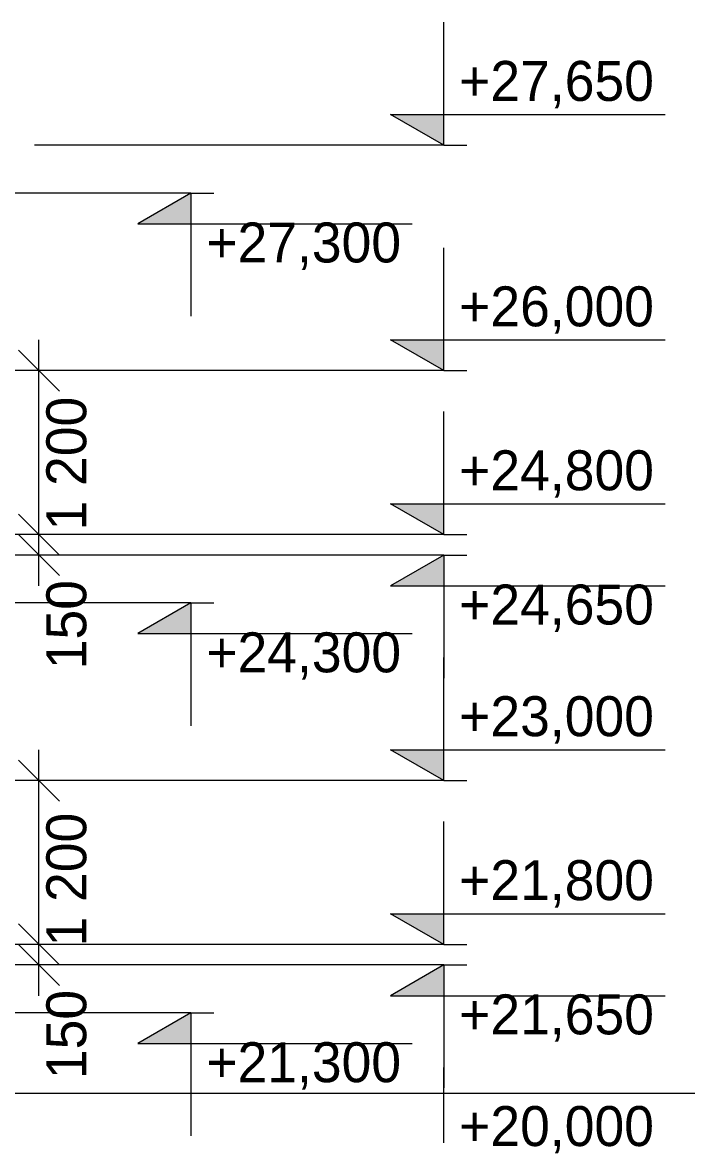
# Model space of a CAD drawing. Header units: millimetres. Extents: x -168133 to -32053, y -12928 to 37693.
# Drawn here: x -140631 to -135764, y 20400 to 28550 of the extents above; entities that cross this region are included whole.
import ezdxf

# ---------------------------------------------------------------- set-up
doc = ezdxf.new("R2010")
doc.units = ezdxf.units.MM
doc.header["$MEASUREMENT"] = 0
doc.layers.add('01 Лінії_Ном._пера__1', color=7, linetype='Continuous', lineweight=13)
doc.layers.add('Кладочні розміри', color=7, linetype='Continuous')
doc.layers.add('Кладочні розміри_Ном._пера__98', color=7, linetype='Continuous', lineweight=13, true_color=0x001f3e)
doc.styles.add('СГЕНЕРИР_СТИЛЬ_1', font='')
doc.styles.get('СГЕНЕРИР_СТИЛЬ_1').set_extended_font_data('Century Gothic')
doc.dimstyles.new('СГЕНЕРИР_СТИЛЬ__1', dxfattribs={"dimtxt": 292.500007, "dimasz": 285, "dimexe": 0.18, "dimexo": 444.840628, "dimgap": 0.09, "dimtad": 3, "dimdec": 0, "dimzin": 0, "dimdsep": 46, "dimtxsty": 'СГЕНЕРИР_СТИЛЬ_1', "dimblk": 'ARROWHEAD_6', "dimblk1": 'ARROWHEAD_6', "dimblk2": 'ARROWHEAD_6', "dimcen": 0.09, "dimclrd": 256, "dimclre": 256, "dimclrt": 256, "dimadec": 0, "dimazin": 0, "dimtfac": 1, "dimtdec": 4, "dimtmove": 0, "dimatfit": 3, "dimfxl": 0, "dimtolj": 1, "dimtzin": 0, "dimarcsym": 0})
doc.dimstyles.new('СГЕНЕРИР_СТИЛЬ__2', dxfattribs={"dimtxt": 292.500007, "dimasz": 285, "dimexe": 0.18, "dimexo": 444.840628, "dimgap": 0.09, "dimtad": 3, "dimdec": 0, "dimzin": 0, "dimdsep": 46, "dimtxsty": 'СГЕНЕРИР_СТИЛЬ_1', "dimblk": 'ARROWHEAD_6', "dimblk1": 'ARROWHEAD_6', "dimblk2": 'ARROWHEAD_6', "dimcen": 0.09, "dimclrd": 256, "dimclre": 256, "dimclrt": 256, "dimadec": 0, "dimazin": 0, "dimtfac": 1, "dimtdec": 4, "dimtmove": 2, "dimatfit": 3, "dimfxl": 0, "dimtolj": 1, "dimtzin": 0, "dimarcsym": 0})

# ---------------------------------------------------------------- blocks, each defined once
blk = doc.blocks.new('Линейный размер_1', base_point=(-137548.4, -3000))
at = {"layer": 'Кладочні розміри_Ном._пера__98', "linetype": 'Continuous'}
for points in [[(-137548.4, 27650), (-137548.4, 27875), (-137937.7, 27875)], [(-137548.4, 26000), (-137548.4, 26225), (-137937.7, 26225)], [(-137548.4, 24800), (-137548.4, 25025), (-137937.7, 25025)], [(-137548.4, 24650), (-137937.7, 24425), (-137548.4, 24425)], [(-137548.4, 23000), (-137548.4, 23225), (-137937.7, 23225)], [(-137548.4, 21800), (-137548.4, 22025), (-137937.7, 22025)], [(-137548.4, 21650), (-137937.7, 21425), (-137548.4, 21425)]]:
    blk.add_hatch(color=256, dxfattribs=at).paths.add_polyline_path(points)
for p, q in [((-137548.4, 27650), (-137548.4, 28550)), ((-137548.4, 27650), (-137937.7, 27875)), ((-137937.7, 27875), (-137548.4, 27875)), ((-137548.4, 27875), (-135930.1, 27875)), ((-137548.4, 27650), (-140540.8, 27650)), ((-137548.4, 27650), (-137379.7, 27650)), ((-137548.4, 26000), (-137548.4, 26900)), ((-137548.4, 26000), (-137937.7, 26225)), ((-137937.7, 26225), (-137548.4, 26225)), ((-137548.4, 26225), (-135930.1, 26225)), ((-137548.4, 26000), (-140540.8, 26000)), ((-137548.4, 26000), (-137379.7, 26000)), ((-137548.4, 24800), (-137548.4, 25700)), ((-137548.4, 24800), (-137937.7, 25025)), ((-137937.7, 25025), (-137548.4, 25025)), ((-137548.4, 25025), (-135930.1, 25025)), ((-137548.4, 24800), (-140540.8, 24800)), ((-137548.4, 24800), (-137379.7, 24800)), ((-137548.4, 24650), (-140540.8, 24650)), ((-137548.4, 24650), (-137937.7, 24425)), ((-137548.4, 24650), (-137379.7, 24650)), ((-137548.4, 24650), (-137548.4, 23750)), ((-137937.7, 24425), (-137548.4, 24425)), ((-137548.4, 24425), (-135930.1, 24425)), ((-137548.4, 23000), (-137548.4, 23900)), ((-137548.4, 23000), (-137937.7, 23225)), ((-137937.7, 23225), (-137548.4, 23225)), ((-137548.4, 23225), (-135930.1, 23225)), ((-137548.4, 23000), (-140540.8, 23000)), ((-137548.4, 23000), (-137379.7, 23000)), ((-137548.4, 21800), (-137548.4, 22700)), ((-137548.4, 21800), (-137937.7, 22025)), ((-137937.7, 22025), (-137548.4, 22025)), ((-137548.4, 22025), (-135930.1, 22025)), ((-137548.4, 21800), (-140540.8, 21800)), ((-137548.4, 21800), (-137379.7, 21800)), ((-137548.4, 21650), (-140540.8, 21650)), ((-137548.4, 21650), (-137937.7, 21425)), ((-137548.4, 21650), (-137379.7, 21650)), ((-137548.4, 21650), (-137548.4, 20750)), ((-137937.7, 21425), (-137548.4, 21425)), ((-137548.4, 21425), (-135930.1, 21425)), ((-137548.4, 20000), (-137548.4, 20900))]:
    blk.add_line(p, q, dxfattribs=at)
at = {"layer": 'Кладочні розміри_Ном._пера__98', "char_height": 292.5, "attachment_point": 7, "style": 'СГЕНЕРИР_СТИЛЬ_1'}
for s, insert in [('{+27,650}', (-137435.9, 27920)), ('{+26,000}', (-137435.9, 26270)), ('{+24,800}', (-137435.9, 25070)), ('{+24,650}', (-137435.9, 24087.5)), ('{+23,000}', (-137435.9, 23270)), ('{+21,800}', (-137435.9, 22070)), ('{+21,650}', (-137435.9, 21087.5)), ('{+20,000}', (-137435.9, 20270))]:
    blk.add_mtext(s, dxfattribs=dict(at, insert=insert))
blk = doc.blocks.new('Линейный размер_2', base_point=(-139397.9, 900))
at = {"layer": 'Кладочні розміри_Ном._пера__98', "linetype": 'Continuous'}
for points in [[(-139397.9, 27300), (-139787.1, 27075), (-139397.9, 27075)], [(-139397.9, 24300), (-139787.1, 24075), (-139397.9, 24075)], [(-139397.9, 21300), (-139787.1, 21075), (-139397.9, 21075)]]:
    blk.add_hatch(color=256, dxfattribs=at).paths.add_polyline_path(points)
for p, q in [((-139397.9, 27300), (-141840.8, 27300)), ((-139397.9, 27300), (-139787.1, 27075)), ((-139397.9, 27300), (-139229.1, 27300)), ((-139397.9, 27300), (-139397.9, 26400)), ((-139787.1, 27075), (-139397.9, 27075)), ((-139397.9, 27075), (-137779.5, 27075)), ((-139397.9, 24300), (-141840.8, 24300)), ((-139397.9, 24300), (-139787.1, 24075)), ((-139397.9, 24300), (-139229.1, 24300)), ((-139397.9, 24300), (-139397.9, 23400)), ((-139787.1, 24075), (-139397.9, 24075)), ((-139397.9, 24075), (-137779.5, 24075)), ((-139397.9, 21300), (-141840.8, 21300)), ((-139397.9, 21300), (-139787.1, 21075)), ((-139397.9, 21300), (-139229.1, 21300)), ((-139397.9, 21300), (-139397.9, 20400)), ((-139787.1, 21075), (-139397.9, 21075)), ((-139397.9, 21075), (-137779.5, 21075))]:
    blk.add_line(p, q, dxfattribs=at)
at = {"layer": 'Кладочні розміри_Ном._пера__98', "char_height": 292.5, "attachment_point": 7, "style": 'СГЕНЕРИР_СТИЛЬ_1'}
for s, insert in [('{+27,300}', (-139285.4, 26737.5)), ('{+24,300}', (-139285.4, 23737.5)), ('{+21,300}', (-139285.4, 20737.5))]:
    blk.add_mtext(s, dxfattribs=dict(at, insert=insert))
blk = doc.blocks.new('*D374')
at = {"layer": 'Кладочні розміри_Ном._пера__98', "linetype": 'Continuous'}
for p, q in [((-140659.7, 24950), (-140359.7, 24650)), ((-140228.4, 24800), (-140790.9, 24800)), ((-140359.7, 24500), (-140659.7, 24800)), ((-140509.7, 24650), (-140509.7, 24800)), ((-140228.4, 24650), (-140790.9, 24650)), ((-140509.7, 24425), (-140509.7, 24650))]:
    blk.add_line(p, q, dxfattribs=at)
at = {"layer": 'Кладочні розміри_Ном._пера__98', "insert": (-140158.7, 23814.5), "char_height": 292.5, "attachment_point": 7, "rotation": 90, "style": 'СГЕНЕРИР_СТИЛЬ_1'}
blk.add_mtext('{150}', dxfattribs=at)
blk = doc.blocks.new('ARROWHEAD_6')
at = {"color": 0, "linetype": 'Continuous', "lineweight": 0}
for p, q in [((-0.5, -0.5), (0.5, 0.5)), ((0, 0), (-1, 0))]:
    blk.add_line(p, q, dxfattribs=at)
blk = doc.blocks.new('*D376')
at = {"layer": 'Кладочні розміри_Ном._пера__98', "linetype": 'Continuous'}
for p, q in [((-140509.7, 26000), (-140509.7, 26225)), ((-140359.7, 25850), (-140659.7, 26150)), ((-140228.4, 26000), (-140790.9, 26000)), ((-140509.7, 24800), (-140509.7, 26000)), ((-140659.7, 24950), (-140359.7, 24650)), ((-140228.4, 24800), (-140790.9, 24800))]:
    blk.add_line(p, q, dxfattribs=at)
at = {"layer": 'Кладочні розміри_Ном._пера__98', "insert": (-140158.7, 24830), "char_height": 292.5, "attachment_point": 7, "rotation": 90, "style": 'СГЕНЕРИР_СТИЛЬ_1'}
blk.add_mtext('{1\xa0200}', dxfattribs=at)
blk = doc.blocks.new('*D377')
at = {"layer": 'Кладочні розміри_Ном._пера__98', "linetype": 'Continuous'}
for p, q in [((-140659.7, 21950), (-140359.7, 21650)), ((-140228.4, 21800), (-140790.9, 21800)), ((-140359.7, 21500), (-140659.7, 21800)), ((-140509.7, 21650), (-140509.7, 21800)), ((-140228.4, 21650), (-140790.9, 21650)), ((-140509.7, 21425), (-140509.7, 21650))]:
    blk.add_line(p, q, dxfattribs=at)
at = {"layer": 'Кладочні розміри_Ном._пера__98', "char_height": 292.5, "attachment_point": 7, "rotation": 90, "style": 'СГЕНЕРИР_СТИЛЬ_1'}
for s, insert in [('{1\xa0200}', (-140158.7, 21785.1)), ('{150}', (-140158.7, 20814.5))]:
    blk.add_mtext(s, dxfattribs=dict(at, insert=insert))
blk = doc.blocks.new('*D378')
at = {"layer": 'Кладочні розміри_Ном._пера__98', "linetype": 'Continuous'}
for p, q in [((-140359.7, 22850), (-140659.7, 23150)), ((-140509.7, 23000), (-140509.7, 23225)), ((-140228.4, 23000), (-140790.9, 23000)), ((-140509.7, 21800), (-140509.7, 23000)), ((-140659.7, 21950), (-140359.7, 21650)), ((-140228.4, 21800), (-140790.9, 21800))]:
    blk.add_line(p, q, dxfattribs=at)

msp = doc.modelspace()

# ---------------------------------------------------------------- linework, layer by layer
at = {"layer": '01 Лінії_Ном._пера__1', "linetype": 'Continuous'}
msp.add_line((-128413.9, 20710.1), (-145249.4, 20710.1), dxfattribs=at)

# ---------------------------------------------------------------- block references
at = {"layer": 'Кладочні розміри', "color": 158, "linetype": 'Continuous', "lineweight": 13, "true_color": 0x001f3e}
for name, p in [('Линейный размер_2', (-139397.9, 900)), ('Линейный размер_1', (-137548.4, -3000))]:
    msp.add_blockref(name, p, dxfattribs=at)

# ---------------------------------------------------------------- dimensions: what is measured, and where the dimension line sits
for base, p1, p2, dimstyle, picture, middle in [((-140509.7, 24650), (-140985.6, 24800), (-140985.6, 26000), 'СГЕНЕРИР_СТИЛЬ__2', '*D376', (-140304.9, 25331.4)), ((-140509.7, 24650), (-140985.6, 24650), (-140985.6, 24800), 'СГЕНЕРИР_СТИЛЬ__1', '*D374', (-140304.9, 24143.5)), ((-140509.7, 21650), (-140985.6, 21800), (-140985.6, 23000), 'СГЕНЕРИР_СТИЛЬ__2', '*D378', (-140304.9, 22286.5)), ((-140509.7, 21650), (-140985.6, 21650), (-140985.6, 21800), 'СГЕНЕРИР_СТИЛЬ__1', '*D377', (-140304.9, 21143.5))]:
    dim = msp.add_linear_dim(base=base, p1=p1, p2=p2, angle=90, dimstyle=dimstyle, dxfattribs=at)
    dim.commit()
    dim.dimension.update_dxf_attribs({"geometry": picture, "text_midpoint": middle})

doc.saveas('drawing.dxf')
